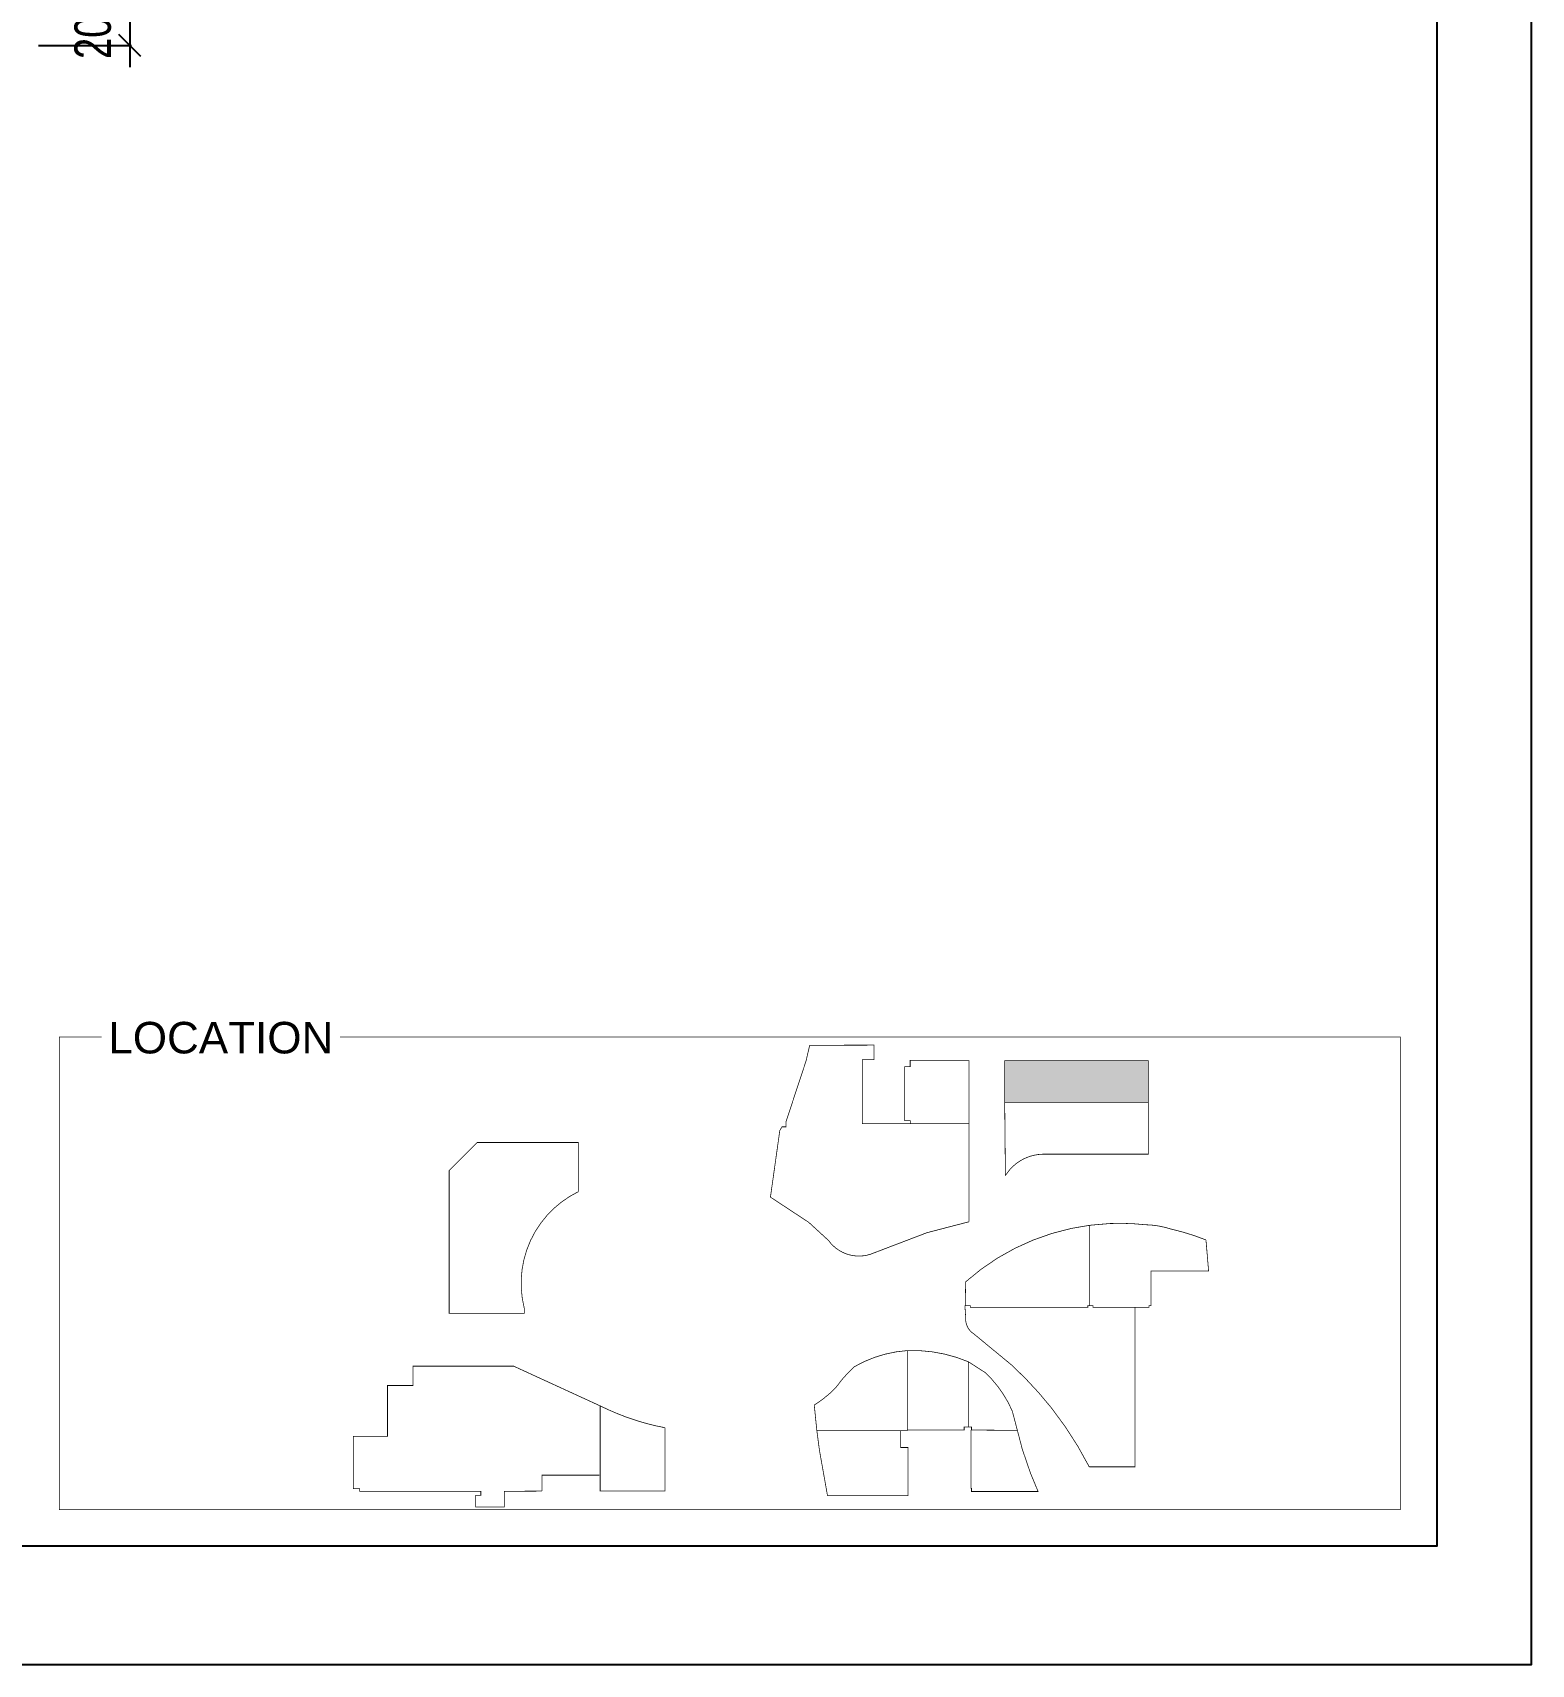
# Model space of a CAD drawing. Extents: x 126897 to 163185, y 167079 to 192740.
# Drawn here: x 154967 to 163185, y 167079 to 176024 of the extents above; entities that cross this region are included whole.
import ezdxf

# ---------------------------------------------------------------- set-up
doc = ezdxf.new("R2010")
doc.units = 0
doc.header["$LTSCALE"] = 1000
doc.layers.get('Defpoints').update_dxf_attribs({"color": 212})
for name, color, linetype in [('0-土建-门窗', 4, 'Continuous'), ('01-CCI-租户面积', 6, 'Continuous'), ('DIM', 3, 'Continuous'), ('新增油烟管井2014-08-06', 2, 'Continuous')]:
    doc.layers.add(name, color=color, linetype=linetype)
doc.styles.get("Standard").update_dxf_attribs({"font": 'arial.ttf', "width": 0.75})
doc.dimstyles.new('DIM-200MM', dxfattribs={"dimtxt": 200, "dimasz": 120, "dimexe": 10, "dimexo": 100, "dimgap": 100, "dimtad": 1, "dimdec": 0, "dimrnd": 5, "dimzin": 1, "dimdsep": 46, "dimtxsty": 'Standard', "dimblk": 'OBLIQUE', "dimcen": 0.5, "dimdle": 1, "dimclrd": 256, "dimclre": 256, "dimclrt": 7, "dimaunit": 1, "dimadec": 0, "dimazin": 0, "dimtfac": 1, "dimtdec": 0, "dimtix": 1, "dimtmove": 2, "dimatfit": 3, "dimfxl": 500, "dimfxlon": 1, "dimtolj": 1, "dimtzin": 1, "dimarcsym": 0})

# ---------------------------------------------------------------- blocks, each defined once
blk = doc.blocks.new('_Oblique')
at = {"color": 0, "linetype": 'ByBlock', "lineweight": -2}
blk.add_line((-0.5, -0.5), (0.5, 0.5), dxfattribs=at)
blk = doc.blocks.new('*D65')
at = {"layer": 'Defpoints', "color": 0, "transparency": 16777216}
for p in [(153950, 176154.2), (153950, 175954.2), (155500, 175954.2)]:
    blk.add_point(p, dxfattribs=at)
at = {"layer": 'DIM', "lineweight": -2, "transparency": 16777216}
for p, q in [((155500, 176154.2), (155500, 176274.2)), ((155000, 176154.2), (155510, 176154.2)), ((155500, 176154.2), (155500, 175954.2)), ((155000, 175954.2), (155510, 175954.2)), ((155500, 175954.2), (155500, 175834.2))]:
    blk.add_line(p, q, dxfattribs=at)
at = {"layer": 'DIM', "lineweight": -2, "transparency": 16777216, "xscale": 120, "yscale": 120, "zscale": 120}
for p, rotation in [((155500, 176154.2), 270), ((155500, 175954.2), 90)]:
    blk.add_blockref('_Oblique', p, dxfattribs=dict(at, rotation=rotation))
at = {"layer": 'DIM', "color": 7, "transparency": 16777216, "insert": (155297.9, 176054.2), "char_height": 200, "attachment_point": 5, "rotation": 90}
blk.add_mtext('\\A1;200', dxfattribs=at)
blk = doc.blocks.new('A$C7d688034')
at = {"layer": '0-土建-门窗'}
h = blk.add_hatch(color=7, dxfattribs=at)
h.dxf.hatch_style = 1
h.paths.add_polyline_path([(19800, 16084), (104, 16084), (104, 10385), (19800, 10385)])
at = {"layer": '01-CCI-租户面积', "color": 7, "const_width": 100}
for points in [[(-4781, -5972), (-4781, 7484), (-19400, 7484), (-19400, 16234), (-17800, 16234), (-17806, 18233), (-26627, 18209), (-27119, 16085), (-29875, 7734), (-29875, 7035), (-30426, 7035), (-30726, 6511), (-32007, -2601), (-26776, -6039), (-24032, -8553, 0.3546956), (-17796, -10236), (-10560, -7477), (-4781, -5972)], [(200, 349), (104, 10385), (19800, 10385), (19800, 3284), (5261, 3284, 0.2513481), (200, 349)], [(-58332, -1848), (-58350, 4884), (-72191, 4884), (-76050, 1025), (-76050, -18516), (-65750, -18516), (-65750, -17848, -0.3553479), (-58332, -1848, 0.4636176)], [(-5300, -17466), (-5250, -14207, -0.12929), (9194, -6897), (11750, -6457), (11750, -17466), (11500, -17466), (11500, -17716), (-4600, -17716), (-4600, -17466), (-5300, -17456)], [(11750, -6457), (11750, -17466), (12200, -17466), (12200, -17716), (19900, -17716), (19900, -17466), (20150, -17466), (20150, -12716), (28052, -12716), (27693, -8466, 0.0394858), (22901, -6975, 0.0738781), (19356, -6380, 0.0379468), (14535, -6217), (11750, -6457), (11750, -17466)], [(-4600, -17716), (-4596, -17466), (-5350, -17466), (-5243, -19073, 0.2798097), (-4105, -21360), (1041, -25601, -0.0383322), (6460, -31425, -0.0490522), (11693, -39566), (17950, -39566), (17950, -17716)], [(-13250, -34616), (-13250, -23630, 0.113983), (-20497, -25836, 0.0567019), (-22960, -28598, -0.0682388), (-25999, -31097), (-25644, -34616), (-13850, -34616), (-13250, -34616), (-13250, -34616)], [(-13250, -23630, -0.1101924), (-4864, -25171), (-4864, -34116), (-5450, -34116), (-5450, -34516), (-13250, -34516)], [(-4864, -25171), (-2566, -26647, -0.103996), (1151, -31939), (1840, -34566), (-4450, -34516), (-4450, -34116), (-4850, -34116)], [(-55350, -31208, 0.024952), (-51838, -32718, 0.0000158), (-50130, -33295, 0.0282516), (-46450, -34204), (-46452, -42891), (-55349, -42891), (-55350, -31208)]]:
    blk.add_lwpolyline(points, format="xyb", dxfattribs=at)
for points in [[(-4822, 16165), (-12850, 16165), (-12850, 15285), (-13600, 15285), (-13600, 7884), (-12849, 7884), (-12849, 7484), (-4781, 7484), (-4781, 16165)], [(19800, 10385), (19800, 16084), (104, 16084), (104, 10385), (19800, 10385)], [(-55350, -31208), (-67200, -25766), (-81001, -25766), (-81001, -28416), (-84500, -28416), (-84500, -35366), (-89200, -35366), (-89200, -42566), (-88300, -42566), (-88300, -42916), (-71701, -42916), (-71701, -43466), (-72401, -43466), (-72401, -45061), (-68500, -45061), (-68500, -42916), (-63317, -42888)], [(-13150, -43516), (-13150, -36916), (-14150, -36916), (-14150, -34616), (-25644, -34616), (-25285, -37322), (-24184, -43516), (-13850, -43516), (-13850, -43516), (-13150, -43516)], [(-4450, -34516), (1840, -34566), (2525, -37175), (3643, -40441), (4681, -42940), (-4450, -42940), (-4450, -42516), (-4500, -42516), (-4500, -34716), (-4498, -34516)]]:
    blk.add_lwpolyline(points, dxfattribs=at)
at = {"layer": '新增油烟管井2014-08-06', "color": 7, "const_width": 100}
blk.add_lwpolyline([(-63317, -42888), (-63320, -40701), (-55461, -40701)], dxfattribs=at)

msp = doc.modelspace()

# ---------------------------------------------------------------- linework, layer by layer
msp.add_lwpolyline([(127415.5, 192092.1), (162666.7, 192092.1), (162666.7, 167727.3), (127415.5, 167727.3)], close=True)
for points in [[(161457.1, 167079.3), (163185.1, 167079.3), (163185.1, 191012.1)], [(126897.1, 168807.3), (126897.1, 167079.3), (161457.1, 167079.3)]]:
    msp.add_lwpolyline(points)
at = {"const_width": 4.32}
msp.add_lwpolyline([(156652.6, 170518.8), (162466.7, 170518.8), (162466.7, 167927.3), (155113.6, 167927.3), (155113.6, 170518.8), (155346.7, 170518.8)], dxfattribs=at)

# ---------------------------------------------------------------- block references
at = {"layer": '0-土建-门窗', "color": 2, "xscale": 0.04000000000000001, "yscale": 0.04000000000000001, "zscale": 0.04000000000000001}
msp.add_blockref('A$C7d688034', (160293.2, 169744.6), dxfattribs=at)

# ---------------------------------------------------------------- texts
msp.add_text('LOCATION', height=172.8).set_placement((155382.5, 170428.4))

# ---------------------------------------------------------------- dimensions: what is measured, and where the dimension line sits
at = {"layer": 'DIM'}
dim = msp.add_aligned_dim(p1=(153950, 176154.2), p2=(153950, 175954.2), distance=1550, dimstyle='DIM-200MM', dxfattribs=at)
dim.commit()
dim.dimension.update_dxf_attribs({"geometry": '*D65', "text_midpoint": (155297.9, 176054.2)})

doc.saveas('drawing.dxf')
